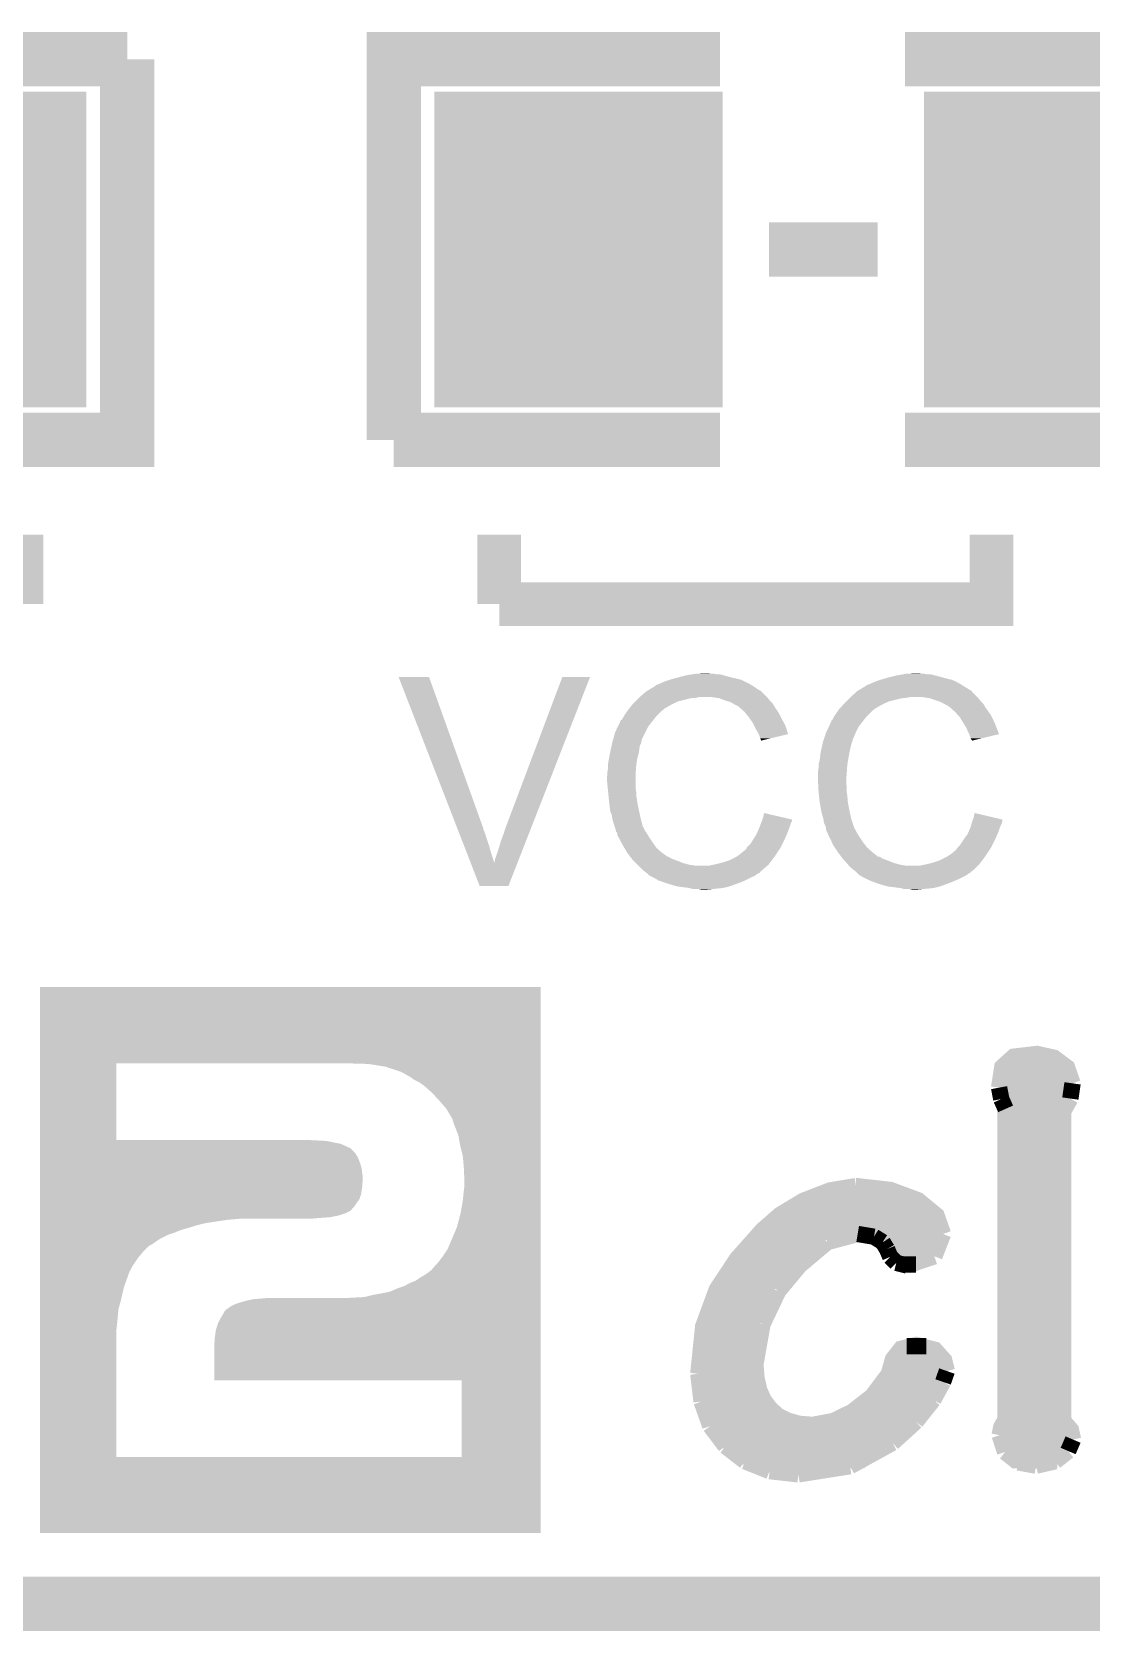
# Model space of a CAD drawing. Extents: x -1.4 to 24.3, y -3.9 to 24.9.
# Drawn here: x 10.12 to 15.07, y -3.94 to 3.53 of the extents above; entities that cross this region are included whole.
import ezdxf

# ---------------------------------------------------------------- set-up
doc = ezdxf.new("R2010")
doc.units = 0
doc.layers.get('0').update_dxf_attribs({"linetype": 'CONTINUOUS'})
for name, color, linetype in [('DAC2_CLICK_V100_GKO', 9, 'CONTINUOUS'), ('DAC2_CLICK_V100_GTO', 11, 'CONTINUOUS'), ('DAC2_CLICK_V100_GTS', 8, 'CONTINUOUS')]:
    doc.layers.add(name, color=color, linetype=linetype)

# ---------------------------------------------------------------- blocks, each defined once
blk = doc.blocks.new('RECTANGLE_28')
blk.add_solid([(0.6731, 0.7366), (0.6731, -0.7366), (-0.6731, 0.7366), (-0.6731, -0.7366)])

msp = doc.modelspace()

# ---------------------------------------------------------------- linework, layer by layer
at = {"layer": 'DAC2_CLICK_V100_GKO'}
for points, const_width in [([(-1.27, -3.81), (21.59, -3.81), (24.13, -1.27)], 0.254), ([(-1.27, -3.81), (21.59, -3.81)], 0.1524)]:
    msp.add_lwpolyline(points, dxfattribs=dict(at, const_width=const_width))
at = {"layer": 'DAC2_CLICK_V100_GTO'}
for points, const_width in [([(9.0424, 1.6256), (10.5664, 1.6256), (10.5664, 3.4036)], 0.254), ([(9.0424, 3.4036), (10.5664, 3.4036)], 0.254), ([(11.811, 1.6256), (11.811, 3.4036), (13.335, 3.4036)], 0.254), ([(14.1986, 3.4036), (15.7226, 3.4036)], 0.254), ([(13.5636, 2.5146), (14.0716, 2.5146)], 0.254), ([(11.811, 1.6256), (13.335, 1.6256)], 0.254), ([(14.1986, 1.6256), (15.7226, 1.6256)], 0.254), ([(10.07364, 0.85852), (10.07364, 1.18364)], 0.2032), ([(12.30376, 0.85852), (12.30376, 1.18364)], 0.2032), ([(12.30376, 0.85852), (14.60246, 0.85852), (14.60246, 1.18364)], 0.2032), ([(7.77494, 0.85852), (10.07364, 0.85852)], 0.2032), ([(14.63802, -1.39954), (14.65326, -1.30302), (14.7066, -1.25476), (14.81582, -1.24206), (14.89456, -1.25984), (14.95552, -1.30556), (14.98092, -1.37922)], 0.0762), ([(14.65072, -1.31064), (14.9606, -1.31064)], 0.0762), ([(14.97076, -1.45034), (14.98092, -1.37922)], 0.0762), ([(14.63802, -1.38684), (14.98092, -1.38684)], 0.0762), ([(14.63802, -1.39954), (14.64818, -1.45288)], 0.0762), ([(14.64818, -1.45288), (14.6685, -1.4986)], 0.0762), ([(14.93774, -1.50876), (14.97076, -1.45034)], 0.0762), ([(14.65326, -1.46304), (14.96314, -1.46304)], 0.0762), ([(14.6685, -2.94894), (14.6685, -1.4986)], 0.0762), ([(14.93774, -2.95656), (14.93774, -1.50876)], 0.0762), ([(14.6685, -1.53924), (14.93774, -1.53924)], 0.0762), ([(14.6685, -1.61544), (14.93774, -1.61544)], 0.0762), ([(14.6685, -1.69164), (14.93774, -1.69164)], 0.0762), ([(14.6685, -1.76784), (14.93774, -1.76784)], 0.0762), ([(13.2334, -2.73558), (13.25626, -2.5146), (13.31976, -2.34188), (13.41374, -2.19964), (13.53312, -2.06502), (13.6144, -1.9939), (13.72362, -1.92786), (13.84808, -1.8796), (13.97, -1.85928)], 0.0762), ([(13.97, -1.85928), (13.97254, -1.85928), (14.13002, -1.87706), (14.25956, -1.92532), (14.34592, -1.99644), (14.3764, -2.0828)], 0.0762), ([(14.6685, -1.84404), (14.93774, -1.84404)], 0.0762), ([(13.73886, -1.92024), (14.2494, -1.92024)], 0.0762), ([(14.6685, -1.92024), (14.93774, -1.92024)], 0.0762), ([(13.60932, -1.99644), (14.34592, -1.99644)], 0.0762), ([(14.6685, -1.99644), (14.93774, -1.99644)], 0.0762), ([(13.5255, -2.07264), (14.3764, -2.07264)], 0.0762), ([(13.70584, -2.23012), (13.83538, -2.1209)], 0.0762), ([(13.83538, -2.1209), (13.97762, -2.0828)], 0.0762), ([(13.97762, -2.0828), (14.05382, -2.0955)], 0.0762), ([(14.05382, -2.0955), (14.09446, -2.1209)], 0.0762), ([(14.09446, -2.1209), (14.11478, -2.15392)], 0.0762), ([(14.33576, -2.18694), (14.3764, -2.0828)], 0.0762), ([(14.6685, -2.07264), (14.93774, -2.07264)], 0.0762), ([(13.45438, -2.14884), (13.78966, -2.14884)], 0.0762), ([(14.11224, -2.14884), (14.3637, -2.14884)], 0.0762), ([(14.11478, -2.15392), (14.13002, -2.18948)], 0.0762), ([(14.13002, -2.18948), (14.15796, -2.21742)], 0.0762), ([(14.20876, -2.23012), (14.33576, -2.18694)], 0.0762), ([(14.6685, -2.14884), (14.93774, -2.14884)], 0.0762), ([(13.39342, -2.22504), (13.70838, -2.22504)], 0.0762), ([(13.60678, -2.3495), (13.70584, -2.23012)], 0.0762), ([(14.15796, -2.21742), (14.20876, -2.23012)], 0.0762), ([(14.18082, -2.22504), (14.2494, -2.22504)], 0.0762), ([(14.6685, -2.22504), (14.93774, -2.22504)], 0.0762), ([(13.34008, -2.30124), (13.6398, -2.30124)], 0.0762), ([(13.53312, -2.50444), (13.60678, -2.3495)], 0.0762), ([(14.6685, -2.30124), (14.93774, -2.30124)], 0.0762), ([(13.30198, -2.37744), (13.589, -2.37744)], 0.0762), ([(14.6685, -2.37744), (14.93774, -2.37744)], 0.0762), ([(13.2715, -2.45364), (13.5509, -2.45364)], 0.0762), ([(14.6685, -2.45364), (14.93774, -2.45364)], 0.0762), ([(13.25372, -2.52984), (13.52296, -2.52984)], 0.0762), ([(13.5001, -2.6924), (13.53312, -2.50444)], 0.0762), ([(14.6685, -2.52984), (14.93774, -2.52984)], 0.0762), ([(13.24102, -2.60604), (13.50772, -2.60604)], 0.0762), ([(13.5001, -2.6924), (13.50518, -2.7559), (13.51788, -2.81178), (13.5382, -2.8575), (13.56868, -2.89814), (13.60424, -2.93116), (13.64996, -2.95402), (13.7033, -2.96926), (13.7668, -2.97434), (13.86332, -2.95656), (13.95222, -2.91338), (14.0462, -2.83972), (14.1224, -2.73812), (14.14272, -2.667), (14.18082, -2.61874), (14.25194, -2.60096), (14.3383, -2.62382), (14.38148, -2.67208), (14.39418, -2.72288)], 0.0762), ([(14.20622, -2.60604), (14.29766, -2.60604)], 0.0762), ([(14.6685, -2.60604), (14.93774, -2.60604)], 0.0762), ([(13.2334, -2.68224), (13.5001, -2.68224)], 0.0762), ([(14.13764, -2.68224), (14.38656, -2.68224)], 0.0762), ([(14.3764, -2.77368), (14.39418, -2.72288)], 0.0762), ([(14.6685, -2.68224), (14.93774, -2.68224)], 0.0762), ([(13.2334, -2.73558), (13.24864, -2.86512)], 0.0762), ([(13.2334, -2.75844), (13.50518, -2.75844)], 0.0762), ([(14.11224, -2.75844), (14.38402, -2.75844)], 0.0762), ([(14.33068, -2.8575), (14.3764, -2.77368)], 0.0762), ([(14.6685, -2.75844), (14.93774, -2.75844)], 0.0762), ([(13.24102, -2.83464), (13.52804, -2.83464)], 0.0762), ([(13.24864, -2.86512), (13.28928, -2.97942)], 0.0762), ([(14.05128, -2.83464), (14.34338, -2.83464)], 0.0762), ([(14.2494, -2.9591), (14.33068, -2.8575)], 0.0762), ([(14.6685, -2.83464), (14.93774, -2.83464)], 0.0762), ([(13.26134, -2.91084), (13.58138, -2.91084)], 0.0762), ([(13.95476, -2.91084), (14.29004, -2.91084)], 0.0762), ([(14.64056, -3.0226), (14.64818, -2.9845), (14.6685, -2.94894)], 0.0762), ([(14.6685, -2.91084), (14.93774, -2.91084)], 0.0762), ([(13.28928, -2.97942), (13.3604, -3.0734)], 0.0762), ([(13.29436, -2.98704), (14.224, -2.98704)], 0.0762), ([(14.14018, -3.05816), (14.2494, -2.9591)], 0.0762), ([(14.64056, -3.0226), (14.66596, -3.10134)], 0.0762), ([(14.64818, -2.98704), (14.96822, -2.98704)], 0.0762), ([(14.93774, -2.95656), (14.9733, -2.9972), (14.98346, -3.04292)], 0.0762), ([(13.35024, -3.06324), (14.13256, -3.06324)], 0.0762), ([(13.3604, -3.0734), (13.45184, -3.14452)], 0.0762), ([(13.94206, -3.16738), (14.14018, -3.05816)], 0.0762), ([(14.64818, -3.06324), (14.98092, -3.06324)], 0.0762), ([(14.89964, -3.14452), (14.9606, -3.09626)], 0.0762), ([(14.9606, -3.09626), (14.98346, -3.04292)], 0.0762), ([(13.44422, -3.13944), (14.01064, -3.13944)], 0.0762), ([(13.45184, -3.14452), (13.56614, -3.19024)], 0.0762), ([(13.70076, -3.20548), (13.94206, -3.16738)], 0.0762), ([(14.66596, -3.10134), (14.72692, -3.1496)], 0.0762), ([(14.7066, -3.13944), (14.9098, -3.13944)], 0.0762), ([(14.72692, -3.1496), (14.81074, -3.16484)], 0.0762), ([(14.81074, -3.16484), (14.89964, -3.14452)], 0.0762), ([(13.56614, -3.19024), (13.70076, -3.20548)], 0.0762)]:
    msp.add_lwpolyline(points, dxfattribs=dict(at, const_width=const_width))
for points in [[(13.13688, 0.51562), (13.174978, 0.52578), (13.39088, 0.51562), (13.35278, 0.52578)], [(13.174978, 0.52578), (13.205458, 0.53086), (13.35278, 0.52578), (13.335004, 0.53086)], [(13.205458, 0.53086), (13.2207, 0.5334), (13.319762, 0.53086), (13.304522, 0.5334)], [(13.2207, 0.5334), (13.266418, 0.53594), (13.291822, 0.5334), (13.281662, 0.53594)], [(14.11986, 0.51562), (14.1605, 0.52578), (14.3764, 0.51562), (14.3383, 0.52578)], [(14.1605, 0.52578), (14.189286, 0.53086), (14.3383, 0.52578), (14.317982, 0.53086)], [(14.189286, 0.53086), (14.20368, 0.5334), (14.302742, 0.53086), (14.287502, 0.5334)], [(14.20368, 0.5334), (14.251938, 0.53594), (14.274802, 0.5334), (14.264642, 0.53594)], [(11.833896, 0.518144), (11.83389, 0.518158), (11.976104, 0.518144), (11.83389, 0.518158)], [(12.108846, -0.190504), (11.833896, 0.518144), (12.2301, -0.190504), (11.976104, 0.518144)], [(12.3317, -0.1905), (12.598404, 0.51813), (12.451106, -0.1905), (12.727928, 0.51813)], [(12.598404, 0.51813), (12.598416, 0.51816), (12.727928, 0.51813), (12.598416, 0.51816)], [(12.95908, 0.42418), (12.992102, 0.452122), (13.55344, 0.42418), (13.525498, 0.452122)], [(12.992102, 0.452122), (12.996328, 0.454658), (13.525498, 0.452122), (13.52296, 0.454658)], [(12.996328, 0.454658), (13.000562, 0.457198), (13.52296, 0.454658), (13.517884, 0.457198)], [(13.000562, 0.457198), (13.004788, 0.459734), (13.517884, 0.457198), (13.515346, 0.459734)], [(13.004788, 0.459734), (13.004798, 0.45974), (13.515346, 0.459734), (13.512804, 0.45974)], [(13.004798, 0.45974), (13.025964, 0.47244), (13.512804, 0.45974), (13.495018, 0.47244)], [(13.025964, 0.47244), (13.030202, 0.474982), (13.495018, 0.47244), (13.490952, 0.474982)], [(13.030202, 0.474982), (13.035284, 0.48006), (13.490952, 0.474982), (13.482826, 0.48006)], [(13.035284, 0.48006), (13.0429, 0.4826), (13.482826, 0.48006), (13.478762, 0.4826)], [(13.0429, 0.4826), (13.04798, 0.48514), (13.478762, 0.4826), (13.474698, 0.48514)], [(13.04798, 0.48514), (13.06068, 0.49022), (13.474698, 0.48514), (13.46454, 0.49022)], [(13.06068, 0.49022), (13.070842, 0.4953), (13.46454, 0.49022), (13.45438, 0.4953)], [(13.070842, 0.4953), (13.101324, 0.50546), (13.45438, 0.4953), (13.434062, 0.50546)], [(13.101324, 0.50546), (13.11656, 0.510538), (13.434062, 0.50546), (13.41248, 0.510538)], [(13.11656, 0.510538), (13.13688, 0.51562), (13.41248, 0.510538), (13.39088, 0.51562)], [(13.969534, 0.447038), (13.975082, 0.452122), (14.513562, 0.447038), (14.510172, 0.452122)], [(13.975082, 0.452122), (13.979304, 0.454656), (14.510172, 0.452122), (14.50848, 0.454656)], [(13.979304, 0.454656), (13.987782, 0.459742), (14.50848, 0.454656), (14.49832, 0.459742)], [(13.987782, 0.459742), (14.013182, 0.474982), (14.49832, 0.459742), (14.473936, 0.474982)], [(14.013182, 0.474982), (14.015724, 0.477522), (14.473936, 0.474982), (14.46987, 0.477522)], [(14.015724, 0.477522), (14.025882, 0.4826), (14.46987, 0.477522), (14.461746, 0.4826)], [(14.025882, 0.4826), (14.0335, 0.48514), (14.461746, 0.4826), (14.45768, 0.48514)], [(14.0335, 0.48514), (14.04366, 0.49022), (14.45768, 0.48514), (14.44879, 0.49022)], [(14.04366, 0.49022), (14.056358, 0.4953), (14.44879, 0.49022), (14.4399, 0.4953)], [(14.056358, 0.4953), (14.069058, 0.50038), (14.4399, 0.4953), (14.428472, 0.50038)], [(14.069058, 0.50038), (14.0843, 0.50546), (14.428472, 0.50038), (14.417042, 0.50546)], [(14.0843, 0.50546), (14.11986, 0.51562), (14.417042, 0.50546), (14.3764, 0.51562)], [(12.910358, 0.37084), (12.924904, 0.38862), (13.075916, 0.37084), (13.106402, 0.38862)], [(12.924904, 0.38862), (12.931138, 0.396238), (13.106402, 0.38862), (13.121636, 0.396238)], [(12.931138, 0.396238), (12.93876, 0.40386), (13.121636, 0.396238), (13.136878, 0.40386)], [(12.93876, 0.40386), (12.954, 0.4191), (13.136878, 0.40386), (13.19784, 0.4191)], [(12.954, 0.4191), (12.95654, 0.42164), (13.19784, 0.4191), (13.225778, 0.42164)], [(12.95654, 0.42164), (12.95908, 0.42418), (13.225778, 0.42164), (13.235938, 0.42418)], [(13.332458, 0.4191), (13.299438, 0.42418), (13.55852, 0.4191), (13.55344, 0.42418)], [(13.332464, 0.419098), (13.332458, 0.4191), (13.558522, 0.419098), (13.55852, 0.4191)], [(13.35786, 0.408938), (13.332464, 0.419098), (13.56665, 0.408938), (13.558522, 0.419098)], [(13.366324, 0.4064), (13.35786, 0.408938), (13.56868, 0.4064), (13.56665, 0.408938)], [(13.383258, 0.401322), (13.366324, 0.4064), (13.573758, 0.401322), (13.56868, 0.4064)], [(13.396602, 0.393698), (13.383258, 0.401322), (13.581382, 0.393698), (13.573758, 0.401322)], [(13.401042, 0.39116), (13.396602, 0.393698), (13.582834, 0.39116), (13.581382, 0.393698)], [(13.416278, 0.38354), (13.401042, 0.39116), (13.587186, 0.38354), (13.582834, 0.39116)], [(13.4239, 0.37846), (13.416278, 0.38354), (13.590088, 0.37846), (13.587186, 0.38354)], [(13.42644, 0.37592), (13.4239, 0.37846), (13.59154, 0.37592), (13.590088, 0.37846)], [(13.426444, 0.375918), (13.42644, 0.37592), (13.59154, 0.375918), (13.59154, 0.37592)], [(13.446444, 0.35814), (13.426444, 0.375918), (13.604242, 0.35814), (13.59154, 0.375918)], [(13.893566, 0.370838), (13.909732, 0.38862), (14.058898, 0.370838), (14.089382, 0.38862)], [(13.909732, 0.38862), (13.91666, 0.39624), (14.089382, 0.38862), (14.10589, 0.39624)], [(13.91666, 0.39624), (13.92428, 0.40386), (14.10589, 0.39624), (14.122398, 0.40386)], [(13.92428, 0.40386), (13.93952, 0.4191), (14.122398, 0.40386), (14.18336, 0.4191)], [(13.93952, 0.4191), (13.94206, 0.42164), (14.18336, 0.4191), (14.208762, 0.42164)], [(13.94206, 0.42164), (13.9446, 0.42418), (14.208762, 0.42164), (14.221458, 0.42418)], [(13.9446, 0.42418), (13.969534, 0.447038), (14.53642, 0.42418), (14.513562, 0.447038)], [(14.31544, 0.4191), (14.282418, 0.42418), (14.5415, 0.4191), (14.53642, 0.42418)], [(14.315446, 0.419098), (14.31544, 0.4191), (14.541502, 0.419098), (14.5415, 0.4191)], [(14.34338, 0.40894), (14.315446, 0.419098), (14.54963, 0.40894), (14.541502, 0.419098)], [(14.351, 0.4064), (14.34338, 0.40894), (14.55166, 0.4064), (14.54963, 0.40894)], [(14.366238, 0.40132), (14.351, 0.4064), (14.55674, 0.40132), (14.55166, 0.4064)], [(14.37958, 0.393698), (14.366238, 0.40132), (14.564362, 0.393698), (14.55674, 0.40132)], [(14.384022, 0.39116), (14.37958, 0.393698), (14.565814, 0.39116), (14.564362, 0.393698)], [(14.399258, 0.38354), (14.384022, 0.39116), (14.570166, 0.38354), (14.565814, 0.39116)], [(14.40688, 0.37846), (14.399258, 0.38354), (14.573068, 0.37846), (14.570166, 0.38354)], [(14.40942, 0.37592), (14.40688, 0.37846), (14.57452, 0.37592), (14.573068, 0.37846)], [(14.409424, 0.375918), (14.40942, 0.37592), (14.57452, 0.375918), (14.57452, 0.37592)], [(14.43228, 0.3556), (14.409424, 0.375918), (14.589034, 0.3556), (14.57452, 0.375918)], [(12.857928, 0.287018), (12.865102, 0.30226), (12.99972, 0.287018), (13.011574, 0.30226)], [(12.865102, 0.30226), (12.86764, 0.304806), (13.011574, 0.30226), (13.013554, 0.304806)], [(12.86764, 0.304806), (12.867642, 0.307342), (13.013554, 0.304806), (13.015526, 0.307342)], [(12.867642, 0.307342), (12.870184, 0.314962), (13.015526, 0.307342), (13.021454, 0.314962)], [(12.870184, 0.314962), (12.877802, 0.320046), (13.021454, 0.314962), (13.025408, 0.320046)], [(12.877802, 0.320046), (12.88288, 0.330198), (13.025408, 0.320046), (13.033304, 0.330198)], [(12.88288, 0.330198), (12.884402, 0.332738), (13.033304, 0.330198), (13.03528, 0.332738)], [(12.884402, 0.332738), (12.890498, 0.3429), (13.03528, 0.332738), (13.045442, 0.3429)], [(12.890498, 0.3429), (12.902942, 0.360678), (13.045442, 0.3429), (13.06322, 0.360678)], [(12.902942, 0.360678), (12.908276, 0.368296), (13.06322, 0.360678), (13.073372, 0.368296)], [(12.908276, 0.368296), (12.90828, 0.3683), (13.073372, 0.368296), (13.073372, 0.3683)], [(12.90828, 0.3683), (12.91034, 0.370818), (13.073372, 0.3683), (13.07338, 0.370818)], [(12.91034, 0.370818), (12.910358, 0.37084), (13.07338, 0.370818), (13.075916, 0.37084)], [(13.4493, 0.3556), (13.446444, 0.35814), (13.605694, 0.3556), (13.604242, 0.35814)], [(13.461492, 0.34036), (13.4493, 0.3556), (13.6144, 0.34036), (13.605694, 0.3556)], [(13.46962, 0.3302), (13.461492, 0.34036), (13.61948, 0.3302), (13.6144, 0.34036)], [(13.476732, 0.32004), (13.46962, 0.3302), (13.62456, 0.32004), (13.61948, 0.3302)], [(13.487398, 0.3048), (13.476732, 0.32004), (13.633028, 0.3048), (13.62456, 0.32004)], [(13.49121, 0.29718), (13.487398, 0.3048), (13.63726, 0.29718), (13.633028, 0.3048)], [(13.843446, 0.287018), (13.85062, 0.302264), (13.9827, 0.287018), (13.994558, 0.302264)], [(13.85062, 0.302264), (13.850626, 0.304806), (13.994558, 0.302264), (13.996534, 0.304806)], [(13.850626, 0.304806), (13.85316, 0.307344), (13.996534, 0.304806), (13.998508, 0.307344)], [(13.85316, 0.307344), (13.855704, 0.314962), (13.998508, 0.307344), (14.004434, 0.314962)], [(13.855704, 0.314962), (13.860782, 0.320044), (14.004434, 0.314962), (14.008386, 0.320044)], [(13.860782, 0.320044), (13.86586, 0.330198), (14.008386, 0.320044), (14.016284, 0.330198)], [(13.86586, 0.330198), (13.867382, 0.332738), (14.016284, 0.330198), (14.01826, 0.332738)], [(13.867382, 0.332738), (13.873478, 0.3429), (14.01826, 0.332738), (14.028422, 0.3429)], [(13.873478, 0.3429), (13.885924, 0.360678), (14.028422, 0.3429), (14.0462, 0.360678)], [(13.885924, 0.360678), (13.89126, 0.3683), (14.0462, 0.360678), (14.056358, 0.3683)], [(13.89126, 0.3683), (13.891262, 0.368302), (14.056358, 0.3683), (14.05636, 0.368302)], [(13.891262, 0.368302), (13.893566, 0.370838), (14.05636, 0.368302), (14.058898, 0.370838)], [(14.445998, 0.340358), (14.43228, 0.3556), (14.59992, 0.340358), (14.589034, 0.3556)], [(14.455138, 0.330202), (14.445998, 0.340358), (14.605, 0.330202), (14.59992, 0.340358)], [(14.461236, 0.32004), (14.455138, 0.330202), (14.61008, 0.32004), (14.605, 0.330202)], [(14.474952, 0.29718), (14.461236, 0.32004), (14.62024, 0.29718), (14.61008, 0.32004)], [(12.834194, 0.220976), (12.835606, 0.226056), (12.969238, 0.220976), (12.96924, 0.226056)], [(12.835606, 0.226056), (12.84478, 0.259082), (12.96924, 0.226056), (12.985752, 0.259082)], [(12.84478, 0.259082), (12.857928, 0.287018), (12.985752, 0.259082), (12.99972, 0.287018)], [(13.5001, 0.2794), (13.49121, 0.29718), (13.64393, 0.2794), (13.63726, 0.29718)], [(13.50151, 0.276862), (13.5001, 0.2794), (13.64488, 0.276862), (13.64393, 0.2794)], [(13.5128, 0.25654), (13.50151, 0.276862), (13.650956, 0.25654), (13.64488, 0.276862)], [(13.515344, 0.251454), (13.5128, 0.25654), (13.652476, 0.251454), (13.650956, 0.25654)], [(13.51788, 0.24638), (13.515344, 0.251454), (13.631314, 0.24638), (13.652476, 0.251454)], [(13.52296, 0.231142), (13.51788, 0.24638), (13.567764, 0.231142), (13.631314, 0.24638)], [(13.525498, 0.226064), (13.52296, 0.231142), (13.546586, 0.226064), (13.567764, 0.231142)], [(13.5255, 0.221008), (13.525498, 0.226064), (13.5255, 0.221008), (13.546586, 0.226064)], [(13.818446, 0.223514), (13.819292, 0.226056), (13.954754, 0.223514), (13.95476, 0.226056)], [(13.819292, 0.226056), (13.829452, 0.25654), (13.95476, 0.226056), (13.96746, 0.25654)], [(13.829452, 0.25654), (13.8303, 0.25908), (13.96746, 0.25654), (13.96873, 0.25908)], [(13.8303, 0.25908), (13.843446, 0.287018), (13.96873, 0.25908), (13.9827, 0.287018)], [(14.48562, 0.2794), (14.474952, 0.29718), (14.626908, 0.2794), (14.62024, 0.29718)], [(14.48675, 0.27686), (14.48562, 0.2794), (14.62786, 0.27686), (14.626908, 0.2794)], [(14.49578, 0.25654), (14.48675, 0.27686), (14.635966, 0.25654), (14.62786, 0.27686)], [(14.498324, 0.251454), (14.49578, 0.25654), (14.637994, 0.251454), (14.635966, 0.25654)], [(14.50086, 0.24638), (14.498324, 0.251454), (14.616832, 0.24638), (14.637994, 0.251454)], [(14.50594, 0.231142), (14.50086, 0.24638), (14.553282, 0.231142), (14.616832, 0.24638)], [(14.508478, 0.226064), (14.50594, 0.231142), (14.532104, 0.226064), (14.553282, 0.231142)], [(14.511014, 0.223526), (14.508478, 0.226064), (14.52152, 0.223526), (14.532104, 0.226064)], [(12.81668, 0.1397), (12.821918, 0.167638), (12.94892, 0.1397), (12.95654, 0.167638)], [(12.821918, 0.167638), (12.82192, 0.16764), (12.95654, 0.167638), (12.95654, 0.16764)], [(12.82192, 0.16764), (12.826998, 0.190498), (12.95654, 0.16764), (12.95908, 0.190498)], [(12.826998, 0.190498), (12.829256, 0.200658), (12.95908, 0.190498), (12.961618, 0.200658)], [(12.829256, 0.200658), (12.831514, 0.210816), (12.961618, 0.200658), (12.966698, 0.210816)], [(12.831514, 0.210816), (12.83208, 0.21336), (12.966698, 0.210816), (12.966698, 0.21336)], [(12.83208, 0.21336), (12.832784, 0.215896), (12.966698, 0.21336), (12.9667, 0.215896)], [(12.832784, 0.215896), (12.834194, 0.220976), (12.9667, 0.215896), (12.969238, 0.220976)], [(13.801406, 0.1397), (13.8049, 0.167638), (13.93444, 0.1397), (13.939518, 0.167638)], [(13.8049, 0.16764), (13.80998, 0.1905), (13.93952, 0.16764), (13.9446, 0.1905)], [(13.8049, 0.167638), (13.8049, 0.16764), (13.939518, 0.167638), (13.93952, 0.16764)], [(13.80998, 0.1905), (13.814496, 0.210818), (13.9446, 0.1905), (13.949678, 0.210818)], [(13.814496, 0.210818), (13.815062, 0.21336), (13.949678, 0.210818), (13.950948, 0.21336)], [(13.815062, 0.21336), (13.815906, 0.215896), (13.950948, 0.21336), (13.952218, 0.215896)], [(13.815906, 0.215896), (13.817598, 0.220974), (13.952218, 0.215896), (13.95222, 0.220974)], [(13.817598, 0.220974), (13.818446, 0.223514), (13.95222, 0.220974), (13.954754, 0.223514)], [(14.51102, 0.221008), (14.511014, 0.223526), (14.51102, 0.221008), (14.52152, 0.223526)], [(12.80922, 0.076202), (12.81176, 0.091442), (12.94148, 0.076202), (12.94257, 0.091442)], [(12.80922, 0.073662), (12.80922, 0.076202), (12.9413, 0.073662), (12.94148, 0.076202)], [(12.81176, 0.109222), (12.8143, 0.127), (12.94384, 0.109222), (12.946802, 0.127)], [(12.81176, 0.10922), (12.81176, 0.109222), (12.943838, 0.10922), (12.94384, 0.109222)], [(12.81176, 0.091442), (12.81176, 0.10922), (12.94257, 0.091442), (12.943838, 0.10922)], [(12.8143, 0.127), (12.81668, 0.1397), (12.946802, 0.127), (12.94892, 0.1397)], [(13.7922, 0.076202), (13.79474, 0.091442), (13.927, 0.076202), (13.92809, 0.091442)], [(13.7922, 0.038102), (13.7922, 0.076202), (13.92428, 0.038102), (13.927, 0.076202)], [(13.79474, 0.109224), (13.79982, 0.127002), (13.92936, 0.109224), (13.932322, 0.127002)], [(13.79474, 0.109222), (13.79474, 0.109224), (13.92936, 0.109222), (13.92936, 0.109224)], [(13.79474, 0.091442), (13.79474, 0.109222), (13.92809, 0.091442), (13.92936, 0.109222)], [(13.79982, 0.127002), (13.801406, 0.1397), (13.932322, 0.127002), (13.93444, 0.1397)], [(12.80668, 0.053342), (12.80922, 0.063502), (12.9413, 0.053342), (12.9413, 0.063502)], [(12.80668, 0.038098), (12.80668, 0.053342), (12.9413, 0.038098), (12.9413, 0.053342)], [(12.811, -0.005082), (12.80668, 0.038098), (12.9413, -0.005082), (12.9413, 0.038098)], [(12.80922, 0.063502), (12.80922, 0.073662), (12.9413, 0.063502), (12.9413, 0.073662)], [(13.7922, 0.0381), (13.7922, 0.038102), (13.924282, 0.0381), (13.92428, 0.038102)], [(13.793344, 0.015238), (13.7922, 0.0381), (13.924282, 0.015238), (13.924282, 0.0381)], [(13.793726, 0.007616), (13.793344, 0.015238), (13.92682, 0.007616), (13.924282, 0.015238)], [(13.79474, -0.0127), (13.793726, 0.007616), (13.92682, -0.0127), (13.92682, 0.007616)], [(12.812524, -0.020322), (12.811, -0.005082), (12.94384, -0.020322), (12.9413, -0.005082)], [(12.814048, -0.035562), (12.812524, -0.020322), (12.94384, -0.035562), (12.94384, -0.020322)], [(12.81684, -0.0635), (12.814048, -0.035562), (12.94814, -0.0635), (12.94384, -0.035562)], [(12.817438, -0.06858), (12.81684, -0.0635), (12.94892, -0.06858), (12.94814, -0.0635)], [(12.82192, -0.106678), (12.817438, -0.06858), (12.95654, -0.106678), (12.94892, -0.06858)], [(13.795504, -0.020322), (13.79474, -0.0127), (13.92682, -0.020322), (13.92682, -0.0127)], [(13.797026, -0.035558), (13.795504, -0.020322), (13.92936, -0.035558), (13.92682, -0.020322)], [(13.79982, -0.063502), (13.797026, -0.035558), (13.93151, -0.063502), (13.92936, -0.035558)], [(13.800718, -0.068582), (13.79982, -0.063502), (13.9319, -0.068582), (13.93151, -0.063502)], [(13.80744, -0.10668), (13.800718, -0.068582), (13.93952, -0.10668), (13.9319, -0.068582)], [(12.821922, -0.10668), (12.82192, -0.106678), (12.95654, -0.10668), (12.95654, -0.106678)], [(12.829538, -0.126996), (12.821922, -0.10668), (12.960894, -0.126996), (12.95654, -0.10668)], [(12.831718, -0.14224), (12.829538, -0.126996), (12.96416, -0.14224), (12.960894, -0.126996)], [(12.83208, -0.144778), (12.831718, -0.14224), (12.964838, -0.144778), (12.96416, -0.14224)], [(12.83716, -0.16256), (12.83208, -0.144778), (12.969582, -0.16256), (12.964838, -0.144778)], [(13.529942, -0.154944), (13.532794, -0.147338), (13.670278, -0.154944), (13.67028, -0.147338)], [(13.532794, -0.147338), (13.53566, -0.139698), (13.67028, -0.147338), (13.637832, -0.139698)], [(13.53566, -0.139698), (13.540762, -0.116844), (13.637832, -0.139698), (13.540762, -0.116844)], [(13.81252, -0.127), (13.80744, -0.10668), (13.943876, -0.127), (13.93952, -0.10668)], [(13.816876, -0.14224), (13.81252, -0.127), (13.947142, -0.14224), (13.943876, -0.127)], [(13.8176, -0.144778), (13.816876, -0.14224), (13.947988, -0.144778), (13.947142, -0.14224)], [(13.82014, -0.162556), (13.8176, -0.144778), (13.953914, -0.162556), (13.947988, -0.144778)], [(14.512924, -0.154942), (14.515774, -0.147338), (14.65326, -0.154942), (14.65326, -0.147338)], [(14.515774, -0.147338), (14.51864, -0.139698), (14.65326, -0.147338), (14.620812, -0.139698)], [(14.51864, -0.139698), (14.523742, -0.116844), (14.620812, -0.139698), (14.523742, -0.116844)], [(12.110818, -0.195586), (12.108846, -0.190504), (12.230106, -0.195586), (12.2301, -0.190504)], [(12.111802, -0.198124), (12.110818, -0.195586), (12.23264, -0.198124), (12.230106, -0.195586)], [(12.13841, -0.2667), (12.111802, -0.198124), (12.255498, -0.2667), (12.23264, -0.198124)], [(12.311378, -0.24892), (12.32154, -0.22098), (12.428286, -0.24892), (12.4392, -0.22098)], [(12.32154, -0.22098), (12.3317, -0.1905), (12.4392, -0.22098), (12.451106, -0.1905)], [(12.843088, -0.180342), (12.83716, -0.16256), (12.974324, -0.180342), (12.969582, -0.16256)], [(12.843936, -0.182884), (12.843088, -0.180342), (12.976862, -0.182884), (12.974324, -0.180342)], [(12.845628, -0.187962), (12.843936, -0.182884), (12.9794, -0.187962), (12.976862, -0.182884)], [(12.84732, -0.193042), (12.845628, -0.187962), (12.981096, -0.193042), (12.9794, -0.187962)], [(12.847956, -0.195584), (12.84732, -0.193042), (12.981942, -0.195584), (12.981096, -0.193042)], [(12.849858, -0.203198), (12.847956, -0.195584), (12.98702, -0.203198), (12.981942, -0.195584)], [(12.854936, -0.210814), (12.849858, -0.203198), (12.992096, -0.210814), (12.98702, -0.203198)], [(12.854938, -0.21082), (12.854936, -0.210814), (12.9921, -0.21082), (12.992096, -0.210814)], [(12.85494, -0.218436), (12.854938, -0.21082), (12.99686, -0.218436), (12.9921, -0.21082)], [(12.85748, -0.22352), (12.85494, -0.218436), (13.000038, -0.22352), (12.99686, -0.218436)], [(12.861516, -0.23114), (12.85748, -0.22352), (13.0048, -0.23114), (13.000038, -0.22352)], [(13.49756, -0.228602), (13.50518, -0.215898), (13.641612, -0.228602), (13.647056, -0.215898)], [(13.50518, -0.215898), (13.510622, -0.203198), (13.647056, -0.215898), (13.6525, -0.203198)], [(13.510622, -0.203198), (13.517154, -0.187958), (13.6525, -0.203198), (13.65758, -0.187958)], [(13.517154, -0.187958), (13.52042, -0.18034), (13.65758, -0.187958), (13.660626, -0.18034)], [(13.52042, -0.18034), (13.522324, -0.175262), (13.660626, -0.18034), (13.662658, -0.175262)], [(13.522324, -0.175262), (13.526132, -0.165102), (13.662658, -0.175262), (13.665198, -0.165102)], [(13.526132, -0.165102), (13.529942, -0.154944), (13.665198, -0.165102), (13.670278, -0.154944)], [(13.827758, -0.177798), (13.82014, -0.162556), (13.958992, -0.177798), (13.953914, -0.162556)], [(13.828184, -0.180344), (13.827758, -0.177798), (13.95984, -0.180344), (13.958992, -0.177798)], [(13.828608, -0.182884), (13.828184, -0.180344), (13.959842, -0.182884), (13.95984, -0.180344)], [(13.829454, -0.187962), (13.828608, -0.182884), (13.962382, -0.187962), (13.959842, -0.182884)], [(13.8303, -0.19304), (13.829454, -0.187962), (13.965768, -0.19304), (13.962382, -0.187962)], [(13.830936, -0.195582), (13.8303, -0.19304), (13.96746, -0.195582), (13.965768, -0.19304)], [(13.832838, -0.203198), (13.830936, -0.195582), (13.97127, -0.203198), (13.96746, -0.195582)], [(13.837918, -0.210816), (13.832838, -0.203198), (13.97508, -0.210816), (13.97127, -0.203198)], [(13.83792, -0.210818), (13.837918, -0.210816), (13.97508, -0.210818), (13.97508, -0.210816)], [(13.84046, -0.218438), (13.83792, -0.210818), (13.979844, -0.218438), (13.97508, -0.210818)], [(13.843, -0.22352), (13.84046, -0.218438), (13.983018, -0.22352), (13.979844, -0.218438)], [(13.846586, -0.23114), (13.843, -0.22352), (13.98778, -0.23114), (13.983018, -0.22352)], [(14.48054, -0.2286), (14.4907, -0.215898), (14.624594, -0.2286), (14.630036, -0.215898)], [(14.4907, -0.215898), (14.496142, -0.203198), (14.630036, -0.215898), (14.63548, -0.203198)], [(14.496142, -0.203198), (14.502674, -0.187958), (14.63548, -0.203198), (14.64056, -0.187958)], [(14.502674, -0.187958), (14.50594, -0.180338), (14.64056, -0.187958), (14.643608, -0.180338)], [(14.50594, -0.180338), (14.507208, -0.17526), (14.643608, -0.180338), (14.64564, -0.17526)], [(14.507208, -0.17526), (14.50975, -0.165102), (14.64564, -0.17526), (14.65072, -0.165102)], [(14.50975, -0.165102), (14.511022, -0.160018), (14.65072, -0.165102), (14.65199, -0.160018)], [(14.511022, -0.160018), (14.512924, -0.154942), (14.65199, -0.160018), (14.65326, -0.154942)], [(12.14925, -0.29464), (12.13841, -0.2667), (12.26312, -0.29464), (12.255498, -0.2667)], [(12.170878, -0.35038), (12.14925, -0.29464), (12.2809, -0.35038), (12.26312, -0.29464)], [(12.29614, -0.299722), (12.311378, -0.24892), (12.40844, -0.299722), (12.428286, -0.24892)], [(12.873618, -0.254), (12.861516, -0.23114), (13.02004, -0.254), (13.0048, -0.23114)], [(12.88034, -0.2667), (12.873618, -0.254), (13.028932, -0.2667), (13.02004, -0.254)], [(12.88796, -0.2794), (12.88034, -0.2667), (13.037822, -0.2794), (13.028932, -0.2667)], [(12.900152, -0.299718), (12.88796, -0.2794), (13.060678, -0.299718), (13.037822, -0.2794)], [(13.441686, -0.299706), (13.444226, -0.294638), (13.603402, -0.299706), (13.60678, -0.294638)], [(13.444226, -0.294638), (13.4493, -0.292098), (13.60678, -0.294638), (13.608474, -0.292098)], [(13.4493, -0.292098), (13.456922, -0.284476), (13.608474, -0.292098), (13.613554, -0.284476)], [(13.456922, -0.284476), (13.45946, -0.279402), (13.613554, -0.284476), (13.616938, -0.279402)], [(13.45946, -0.279402), (13.462004, -0.27432), (13.616938, -0.279402), (13.619478, -0.27432)], [(13.462004, -0.27432), (13.472162, -0.266698), (13.619478, -0.27432), (13.62329, -0.266698)], [(13.472162, -0.266698), (13.479782, -0.256538), (13.62329, -0.266698), (13.62837, -0.256538)], [(13.479782, -0.256538), (13.487398, -0.24384), (13.62837, -0.256538), (13.634718, -0.24384)], [(13.487398, -0.24384), (13.490784, -0.23876), (13.634718, -0.24384), (13.63726, -0.23876)], [(13.490784, -0.23876), (13.49756, -0.228602), (13.63726, -0.23876), (13.641612, -0.228602)], [(13.857344, -0.254), (13.846586, -0.23114), (14.00302, -0.254), (13.98778, -0.23114)], [(13.86332, -0.2667), (13.857344, -0.254), (14.01318, -0.2667), (14.00302, -0.254)], [(13.871788, -0.2794), (13.86332, -0.2667), (14.02334, -0.2794), (14.01318, -0.2667)], [(13.885332, -0.299718), (13.871788, -0.2794), (14.046198, -0.299718), (14.02334, -0.2794)], [(14.424666, -0.299714), (14.429744, -0.294638), (14.586376, -0.299714), (14.58976, -0.294638)], [(14.429744, -0.294638), (14.43482, -0.292096), (14.58976, -0.294638), (14.591454, -0.292096)], [(14.43482, -0.292096), (14.4399, -0.28448), (14.591454, -0.292096), (14.596532, -0.28448)], [(14.4399, -0.28448), (14.443708, -0.279402), (14.596532, -0.28448), (14.599918, -0.279402)], [(14.443708, -0.279402), (14.447522, -0.27432), (14.599918, -0.279402), (14.602458, -0.27432)], [(14.447522, -0.27432), (14.45514, -0.266698), (14.602458, -0.27432), (14.60627, -0.266698)], [(14.45514, -0.266698), (14.462762, -0.256538), (14.60627, -0.266698), (14.61135, -0.256538)], [(14.462762, -0.256538), (14.470378, -0.24384), (14.61135, -0.256538), (14.617698, -0.24384)], [(14.470378, -0.24384), (14.473764, -0.23876), (14.617698, -0.24384), (14.62024, -0.23876)], [(14.473764, -0.23876), (14.48054, -0.2286), (14.62024, -0.23876), (14.624594, -0.2286)], [(12.212316, -0.457186), (12.170878, -0.35038), (12.346928, -0.457186), (12.388652, -0.35038)], [(12.2809, -0.35038), (12.280902, -0.345436), (12.388652, -0.35038), (12.390582, -0.345436)], [(12.280902, -0.345436), (12.28344, -0.340356), (12.390582, -0.345436), (12.392568, -0.340356)], [(12.28344, -0.340356), (12.283442, -0.335278), (12.392568, -0.340356), (12.39455, -0.335278)], [(12.283442, -0.335278), (12.28852, -0.32004), (12.39455, -0.335278), (12.400504, -0.32004)], [(12.28852, -0.32004), (12.29614, -0.299722), (12.400504, -0.32004), (12.40844, -0.299722)], [(12.903198, -0.304798), (12.900152, -0.299718), (13.067664, -0.304798), (13.060678, -0.299718)], [(12.914924, -0.32004), (12.903198, -0.304798), (13.088624, -0.32004), (13.067664, -0.304798)], [(12.91493, -0.320046), (12.914924, -0.32004), (13.093706, -0.320046), (13.088624, -0.32004)], [(12.91688, -0.322582), (12.91493, -0.320046), (13.096244, -0.322582), (13.093706, -0.320046)], [(12.918834, -0.325122), (12.91688, -0.322582), (13.101322, -0.325122), (13.096244, -0.322582)], [(12.92274, -0.3302), (12.918834, -0.325122), (13.10894, -0.3302), (13.101322, -0.325122)], [(12.924694, -0.33274), (12.92274, -0.3302), (13.11656, -0.33274), (13.10894, -0.3302)], [(12.9286, -0.337818), (12.924694, -0.33274), (13.130102, -0.337818), (13.11656, -0.33274)], [(12.931142, -0.34036), (12.9286, -0.337818), (13.13688, -0.34036), (13.130102, -0.337818)], [(12.941304, -0.350522), (12.931142, -0.34036), (13.16228, -0.350522), (13.13688, -0.34036)], [(12.948922, -0.35814), (12.941304, -0.350522), (13.19022, -0.35814), (13.16228, -0.350522)], [(12.954002, -0.36322), (12.948922, -0.35814), (13.223242, -0.36322), (13.19022, -0.35814)], [(12.964162, -0.37338), (12.954002, -0.36322), (13.54328, -0.37338), (13.555134, -0.36322)], [(12.97432, -0.383538), (12.964162, -0.37338), (13.531672, -0.383538), (13.54328, -0.37338)], [(13.281662, -0.36322), (13.29182, -0.36068), (13.555134, -0.36322), (13.558098, -0.36068)], [(13.29182, -0.36068), (13.30451, -0.358142), (13.558098, -0.36068), (13.56106, -0.358142)], [(13.30451, -0.358142), (13.31722, -0.3556), (13.56106, -0.358142), (13.562966, -0.3556)], [(13.31722, -0.3556), (13.347698, -0.34798), (13.562966, -0.3556), (13.56868, -0.34798)], [(13.347698, -0.34798), (13.37818, -0.33782), (13.56868, -0.34798), (13.5763, -0.33782)], [(13.37818, -0.33782), (13.408662, -0.322578), (13.5763, -0.33782), (13.58773, -0.322578)], [(13.408662, -0.322578), (13.416278, -0.3175), (13.58773, -0.322578), (13.59154, -0.3175)], [(13.416278, -0.3175), (13.4239, -0.31242), (13.59154, -0.3175), (13.594926, -0.31242)], [(13.4239, -0.31242), (13.4366, -0.30226), (13.594926, -0.31242), (13.601698, -0.30226)], [(13.4366, -0.30226), (13.439146, -0.29972), (13.601698, -0.30226), (13.603392, -0.29972)], [(13.439146, -0.29972), (13.441686, -0.299706), (13.603392, -0.29972), (13.603402, -0.299706)], [(13.88872, -0.3048), (13.885332, -0.299718), (14.052552, -0.3048), (14.046198, -0.299718)], [(13.900444, -0.32004), (13.88872, -0.3048), (14.071606, -0.32004), (14.052552, -0.3048)], [(13.900446, -0.320042), (13.900444, -0.32004), (14.076684, -0.320042), (14.071606, -0.32004)], [(13.904354, -0.325122), (13.900446, -0.320042), (14.086842, -0.325122), (14.076684, -0.320042)], [(13.90826, -0.3302), (13.904354, -0.325122), (14.09446, -0.3302), (14.086842, -0.325122)], [(13.910214, -0.33274), (13.90826, -0.3302), (14.10208, -0.33274), (14.09446, -0.3302)], [(13.91412, -0.337818), (13.910214, -0.33274), (14.115622, -0.337818), (14.10208, -0.33274)], [(13.916662, -0.34036), (13.91412, -0.337818), (14.1224, -0.34036), (14.115622, -0.337818)], [(13.92682, -0.35052), (13.916662, -0.34036), (14.147796, -0.35052), (14.1224, -0.34036)], [(13.926822, -0.350522), (13.92682, -0.35052), (14.1478, -0.350522), (14.147796, -0.35052)], [(13.932916, -0.35814), (13.926822, -0.350522), (14.17574, -0.35814), (14.1478, -0.350522)], [(13.936978, -0.363218), (13.932916, -0.35814), (14.20621, -0.363218), (14.17574, -0.35814)], [(13.93698, -0.36322), (13.936978, -0.363218), (14.206222, -0.36322), (14.20621, -0.363218)], [(13.94714, -0.37338), (13.93698, -0.36322), (14.5288, -0.37338), (14.538958, -0.36322)], [(13.95984, -0.38354), (13.94714, -0.37338), (14.517184, -0.38354), (14.5288, -0.37338)], [(14.267182, -0.36322), (14.27734, -0.36068), (14.538958, -0.36322), (14.541498, -0.36068)], [(14.27734, -0.36068), (14.29004, -0.35814), (14.541498, -0.36068), (14.544038, -0.35814)], [(14.29004, -0.35814), (14.30274, -0.3556), (14.544038, -0.35814), (14.545942, -0.3556)], [(14.30274, -0.3556), (14.33068, -0.34798), (14.545942, -0.3556), (14.551658, -0.34798)], [(14.33068, -0.34798), (14.36116, -0.33782), (14.551658, -0.34798), (14.559278, -0.33782)], [(14.36116, -0.33782), (14.391642, -0.322578), (14.559278, -0.33782), (14.57071, -0.322578)], [(14.391642, -0.322578), (14.399254, -0.3175), (14.57071, -0.322578), (14.57452, -0.3175)], [(14.399254, -0.3175), (14.42212, -0.30225), (14.57452, -0.3175), (14.584686, -0.30225)], [(14.42212, -0.30225), (14.422142, -0.29972), (14.584686, -0.30225), (14.586372, -0.29972)], [(14.422142, -0.29972), (14.424666, -0.299714), (14.586372, -0.29972), (14.586376, -0.299714)], [(12.984486, -0.391164), (12.97432, -0.383538), (13.522958, -0.391164), (13.531672, -0.383538)], [(12.991254, -0.39624), (12.984486, -0.391164), (13.520412, -0.39624), (13.522958, -0.391164)], [(12.994638, -0.39878), (12.991254, -0.39624), (13.5128, -0.39878), (13.520412, -0.39624)], [(12.994642, -0.398782), (12.994638, -0.39878), (13.512796, -0.398782), (13.5128, -0.39878)], [(12.99972, -0.40386), (12.994642, -0.398782), (13.50518, -0.40386), (13.512796, -0.398782)], [(13.004794, -0.408934), (12.99972, -0.40386), (13.498414, -0.408934), (13.50518, -0.40386)], [(13.007334, -0.40894), (13.004794, -0.408934), (13.498406, -0.40894), (13.498414, -0.408934)], [(13.00988, -0.411478), (13.007334, -0.40894), (13.495022, -0.411478), (13.498406, -0.40894)], [(13.009884, -0.41148), (13.00988, -0.411478), (13.49502, -0.41148), (13.495022, -0.411478)], [(13.020042, -0.41656), (13.009884, -0.41148), (13.48232, -0.41656), (13.49502, -0.41148)], [(13.0302, -0.42164), (13.020042, -0.41656), (13.47216, -0.42164), (13.48232, -0.41656)], [(13.047978, -0.4318), (13.0302, -0.42164), (13.45184, -0.4318), (13.47216, -0.42164)], [(13.06957, -0.43942), (13.047978, -0.4318), (13.43406, -0.43942), (13.45184, -0.4318)], [(13.09116, -0.44704), (13.06957, -0.43942), (13.41374, -0.44704), (13.43406, -0.43942)], [(13.117068, -0.45466), (13.09116, -0.44704), (13.39342, -0.45466), (13.41374, -0.44704)], [(13.969998, -0.39116), (13.95984, -0.38354), (14.508474, -0.39116), (14.517184, -0.38354)], [(13.970014, -0.391174), (13.969998, -0.39116), (14.505934, -0.391174), (14.508474, -0.39116)], [(13.97508, -0.39624), (13.970014, -0.391174), (14.503392, -0.39624), (14.505934, -0.391174)], [(13.977624, -0.398784), (13.97508, -0.39624), (14.495778, -0.398784), (14.503392, -0.39624)], [(13.982702, -0.403862), (13.977624, -0.398784), (14.490698, -0.403862), (14.495778, -0.398784)], [(13.987774, -0.408934), (13.982702, -0.403862), (14.482242, -0.408934), (14.490698, -0.403862)], [(13.992838, -0.40894), (13.987774, -0.408934), (14.482232, -0.40894), (14.482242, -0.408934)], [(13.99286, -0.411466), (13.992838, -0.40894), (14.478022, -0.411466), (14.482232, -0.40894)], [(13.992888, -0.41148), (13.99286, -0.411466), (14.478, -0.41148), (14.478022, -0.411466)], [(14.018272, -0.42418), (13.992888, -0.41148), (14.4526, -0.42418), (14.478, -0.41148)], [(14.0335, -0.4318), (14.018272, -0.42418), (14.43482, -0.4318), (14.4526, -0.42418)], [(14.053818, -0.43942), (14.0335, -0.4318), (14.41704, -0.43942), (14.43482, -0.4318)], [(14.07414, -0.447042), (14.053818, -0.43942), (14.396714, -0.447042), (14.41704, -0.43942)], [(14.100046, -0.45466), (14.07414, -0.447042), (14.3764, -0.45466), (14.396714, -0.447042)], [(12.346924, -0.4572), (12.212316, -0.457186), (12.346924, -0.4572), (12.346928, -0.457186)], [(13.134338, -0.45974), (13.117068, -0.45466), (13.378178, -0.45974), (13.39342, -0.45466)], [(13.15466, -0.46228), (13.134338, -0.45974), (13.370558, -0.46228), (13.378178, -0.45974)], [(13.17498, -0.46482), (13.15466, -0.46228), (13.35786, -0.46482), (13.370558, -0.46228)], [(13.192758, -0.46736), (13.17498, -0.46482), (13.345162, -0.46736), (13.35786, -0.46482)], [(13.210536, -0.47244), (13.192758, -0.46736), (13.29436, -0.47244), (13.345162, -0.46736)], [(13.251178, -0.47498), (13.238478, -0.47244), (13.266422, -0.47498), (13.29436, -0.47244)], [(14.117318, -0.45974), (14.100046, -0.45466), (14.361158, -0.45974), (14.3764, -0.45466)], [(14.137638, -0.46228), (14.117318, -0.45974), (14.353538, -0.46228), (14.361158, -0.45974)], [(14.178278, -0.46736), (14.137638, -0.46228), (14.330678, -0.46736), (14.353538, -0.46228)], [(14.187168, -0.4699), (14.178278, -0.46736), (14.30528, -0.4699), (14.330678, -0.46736)], [(14.196056, -0.47244), (14.187168, -0.4699), (14.27734, -0.47244), (14.30528, -0.4699)], [(14.234158, -0.47498), (14.223998, -0.47244), (14.249402, -0.47498), (14.27734, -0.47244)], [(10.160018, -1.28524), (10.16002, -0.929662), (12.496796, -1.28524), (12.4968, -0.929662)], [(10.16002, -0.929662), (10.160022, -0.92964), (12.4968, -0.929662), (10.160022, -0.92964)], [(10.160014, -1.643358), (10.160018, -1.28524), (10.5156, -1.643358), (10.515622, -1.28524)], [(11.635738, -1.28778), (11.60526, -1.28524), (12.496796, -1.28778), (12.496796, -1.28524)], [(11.70432, -1.29032), (11.66876, -1.28778), (12.496796, -1.29032), (12.496796, -1.28778)], [(11.765282, -1.30048), (11.70432, -1.29032), (12.496796, -1.30048), (12.496796, -1.29032)], [(11.777982, -1.303022), (11.767822, -1.30048), (12.496796, -1.303022), (12.496796, -1.30048)], [(11.79068, -1.308102), (11.777982, -1.303022), (12.496796, -1.308102), (12.496796, -1.303022)], [(11.80846, -1.31318), (11.79068, -1.308102), (12.496796, -1.31318), (12.496796, -1.308102)], [(11.846562, -1.32588), (11.80846, -1.31318), (12.496796, -1.32588), (12.496796, -1.31318)], [(11.882126, -1.3462), (11.846562, -1.32588), (12.496796, -1.3462), (12.496796, -1.32588)], [(11.884666, -1.346206), (11.882126, -1.3462), (12.496796, -1.346206), (12.496796, -1.3462)], [(11.8872, -1.34874), (11.884666, -1.346206), (12.496796, -1.34874), (12.496796, -1.346206)], [(11.904982, -1.36144), (11.8872, -1.34874), (12.496796, -1.36144), (12.496796, -1.34874)], [(11.93038, -1.374142), (11.904982, -1.36144), (12.496796, -1.374142), (12.496796, -1.36144)], [(11.96086, -1.397), (11.93038, -1.374142), (12.496794, -1.397), (12.496796, -1.374142)], [(11.99134, -1.42494), (11.96086, -1.397), (12.496794, -1.42494), (12.496794, -1.397)], [(12.02436, -1.4605), (11.99134, -1.42494), (12.496794, -1.4605), (12.496794, -1.42494)], [(12.057382, -1.498602), (12.02436, -1.4605), (12.496794, -1.498602), (12.496794, -1.4605)], [(12.08278, -1.54178), (12.057382, -1.498602), (12.496794, -1.54178), (12.496794, -1.498602)], [(12.085322, -1.546862), (12.08278, -1.54178), (12.496794, -1.546862), (12.496794, -1.54178)], [(12.0904, -1.564642), (12.085322, -1.546862), (12.496794, -1.564642), (12.496794, -1.546862)], [(12.10056, -1.59004), (12.0904, -1.564642), (12.496794, -1.59004), (12.496794, -1.564642)], [(12.11326, -1.623062), (12.10056, -1.59004), (12.496794, -1.623062), (12.496794, -1.59004)], [(12.12088, -1.66624), (12.11326, -1.623062), (12.496792, -1.66624), (12.496794, -1.623062)], [(10.160014, -1.64338), (10.160014, -1.643358), (11.39698, -1.64338), (10.5156, -1.643358)], [(10.160014, -1.64592), (10.160014, -1.64338), (11.45286, -1.64592), (11.39698, -1.64338)], [(10.160014, -1.64846), (10.160014, -1.64592), (11.49858, -1.64846), (11.45286, -1.64592)], [(10.160014, -1.65608), (10.160014, -1.64846), (11.53414, -1.65608), (11.49858, -1.64846)], [(10.160014, -1.66116), (10.160014, -1.65608), (11.562078, -1.66116), (11.53414, -1.65608)], [(10.160014, -1.67132), (10.160014, -1.66116), (11.58494, -1.67132), (11.562078, -1.66116)], [(10.160014, -1.67894), (10.160014, -1.67132), (11.60018, -1.67894), (11.58494, -1.67132)], [(10.160014, -1.68148), (10.160014, -1.67894), (11.607796, -1.68148), (11.60018, -1.67894)], [(10.160014, -1.704338), (10.160014, -1.68148), (11.630658, -1.704338), (11.607796, -1.68148)], [(10.160014, -1.72466), (10.160014, -1.704338), (11.643358, -1.72466), (11.630658, -1.704338)], [(12.13358, -1.717042), (12.12088, -1.66624), (12.496792, -1.717042), (12.496792, -1.66624)], [(12.13866, -1.77546), (12.13358, -1.717042), (12.496792, -1.77546), (12.496792, -1.717042)], [(10.160014, -1.75006), (10.160014, -1.72466), (11.653522, -1.75006), (11.643358, -1.72466)], [(10.160014, -1.775458), (10.160014, -1.75006), (11.66114, -1.775458), (11.653522, -1.75006)], [(10.160014, -1.8161), (10.160014, -1.775458), (11.66622, -1.8161), (11.66114, -1.775458)], [(12.1412, -1.83642), (12.13866, -1.77546), (12.496792, -1.83642), (12.496792, -1.77546)], [(10.160012, -1.864362), (10.160014, -1.831342), (11.66368, -1.864362), (11.66622, -1.831342)], [(10.160012, -1.89738), (10.160012, -1.864362), (11.6586, -1.89738), (11.66368, -1.864362)], [(10.160014, -1.831342), (10.160014, -1.8161), (11.66622, -1.831342), (11.66622, -1.8161)], [(12.13866, -1.8796), (12.1412, -1.86182), (12.49679, -1.8796), (12.49679, -1.86182)], [(12.1412, -1.86182), (12.1412, -1.83642), (12.49679, -1.86182), (12.496792, -1.83642)], [(10.160012, -1.920238), (10.160012, -1.89738), (11.65098, -1.920238), (11.6586, -1.89738)], [(10.160012, -1.93802), (10.160012, -1.920238), (11.63828, -1.93802), (11.65098, -1.920238)], [(10.160012, -1.95326), (10.160012, -1.93802), (11.62812, -1.95326), (11.63828, -1.93802)], [(12.12342, -1.98628), (12.13358, -1.92786), (12.49679, -1.98628), (12.49679, -1.92786)], [(12.13358, -1.92786), (12.13612, -1.90246), (12.49679, -1.92786), (12.49679, -1.90246)], [(12.13612, -1.90246), (12.13866, -1.8796), (12.49679, -1.90246), (12.49679, -1.8796)], [(10.160012, -1.963418), (10.160012, -1.95326), (11.617962, -1.963418), (11.62812, -1.95326)], [(10.160012, -1.97104), (10.160012, -1.963418), (11.61288, -1.97104), (11.617962, -1.963418)], [(10.160012, -1.973578), (10.160012, -1.97104), (11.61034, -1.973578), (11.61288, -1.97104)], [(10.160012, -1.98628), (10.160012, -1.973578), (11.58494, -1.98628), (11.61034, -1.973578)], [(10.160012, -1.996438), (10.160012, -1.98628), (11.55446, -1.996438), (11.58494, -1.98628)], [(10.160012, -2.00406), (10.160012, -1.996438), (11.516362, -2.00406), (11.55446, -1.996438)], [(10.160012, -2.00914), (10.160012, -2.00406), (11.45032, -2.00914), (11.516362, -2.00406)], [(10.160012, -2.01168), (10.160012, -2.00914), (11.42238, -2.01168), (11.45032, -2.00914)], [(10.160012, -2.01676), (10.160012, -2.01168), (11.03376, -2.01676), (11.092178, -2.01168)], [(12.10564, -2.052322), (12.12342, -1.98628), (12.49679, -2.052322), (12.49679, -1.98628)], [(10.16001, -2.10058), (10.160012, -2.08788), (10.72896, -2.10058), (10.754362, -2.08788)], [(10.160012, -2.032), (10.160012, -2.01676), (10.93216, -2.032), (11.03376, -2.01676)], [(10.160012, -2.04216), (10.160012, -2.032), (10.89152, -2.04216), (10.93216, -2.032)], [(10.160012, -2.05486), (10.160012, -2.04216), (10.85088, -2.05486), (10.89152, -2.04216)], [(10.160012, -2.065018), (10.160012, -2.05486), (10.81532, -2.065018), (10.85088, -2.05486)], [(10.160012, -2.07772), (10.160012, -2.065018), (10.784838, -2.07772), (10.81532, -2.065018)], [(10.160012, -2.08788), (10.160012, -2.07772), (10.754362, -2.08788), (10.784838, -2.07772)], [(12.0777, -2.11836), (12.10564, -2.052322), (12.496788, -2.11836), (12.49679, -2.052322)], [(10.16001, -2.110738), (10.16001, -2.10058), (10.71118, -2.110738), (10.72896, -2.10058)], [(10.16001, -2.12344), (10.16001, -2.110738), (10.6934, -2.12344), (10.71118, -2.110738)], [(10.16001, -2.131058), (10.16001, -2.12344), (10.68324, -2.131058), (10.6934, -2.12344)], [(10.16001, -2.138678), (10.16001, -2.131058), (10.668004, -2.138678), (10.68324, -2.131058)], [(10.16001, -2.166622), (10.16001, -2.138678), (10.640058, -2.166622), (10.668004, -2.138678)], [(12.04214, -2.1844), (12.062458, -2.153922), (12.496788, -2.1844), (12.496788, -2.153922)], [(12.062458, -2.153922), (12.0777, -2.11836), (12.496788, -2.153922), (12.496788, -2.11836)], [(10.16001, -2.19456), (10.16001, -2.166622), (10.6172, -2.19456), (10.640058, -2.166622)], [(10.16001, -2.227578), (10.16001, -2.19456), (10.594342, -2.227578), (10.6172, -2.19456)], [(10.16001, -2.260598), (10.16001, -2.227578), (10.57656, -2.260598), (10.594342, -2.227578)], [(11.99388, -2.24282), (12.01928, -2.21488), (12.496788, -2.24282), (12.496788, -2.21488)], [(12.01928, -2.21488), (12.04214, -2.1844), (12.496788, -2.21488), (12.496788, -2.1844)], [(10.160008, -2.33172), (10.16001, -2.260598), (10.551162, -2.33172), (10.57656, -2.260598)], [(11.859258, -2.32664), (11.887198, -2.3114), (12.496786, -2.32664), (12.496788, -2.3114)], [(11.887198, -2.3114), (11.9126, -2.30124), (12.496788, -2.3114), (12.496788, -2.30124)], [(11.9126, -2.30124), (11.93546, -2.286), (12.496788, -2.30124), (12.496788, -2.286)], [(11.93546, -2.286), (11.953242, -2.275838), (12.496788, -2.286), (12.496788, -2.275838)], [(11.953242, -2.275838), (11.96848, -2.26568), (12.496788, -2.275838), (12.496788, -2.26568)], [(11.96848, -2.26568), (11.98118, -2.25552), (12.496788, -2.26568), (12.496788, -2.25552)], [(11.98118, -2.25552), (11.988796, -2.25044), (12.496788, -2.25552), (12.496788, -2.25044)], [(11.988796, -2.25044), (11.991338, -2.245364), (12.496788, -2.25044), (12.496788, -2.245364)], [(11.991338, -2.245364), (11.99388, -2.24282), (12.496788, -2.245364), (12.496788, -2.24282)], [(10.160008, -2.397762), (10.160008, -2.33172), (10.53592, -2.397762), (10.551162, -2.33172)], [(11.12012, -2.39522), (11.15314, -2.3876), (12.496786, -2.39522), (12.496786, -2.3876)], [(11.15314, -2.3876), (11.18362, -2.38506), (12.496786, -2.3876), (12.496786, -2.38506)], [(11.18362, -2.38506), (11.21156, -2.38252), (12.496786, -2.38506), (12.496786, -2.38252)], [(11.57478, -2.38252), (11.62558, -2.37998), (12.496786, -2.38252), (12.496786, -2.37998)], [(11.62558, -2.37998), (11.67384, -2.37744), (12.496786, -2.37998), (12.496786, -2.37744)], [(11.67384, -2.37744), (11.71448, -2.36728), (12.496786, -2.37744), (12.496786, -2.36728)], [(11.71448, -2.36728), (11.75766, -2.35966), (12.496786, -2.36728), (12.496786, -2.35966)], [(11.75766, -2.35966), (11.793218, -2.35204), (12.496786, -2.35966), (12.496786, -2.35204)], [(11.793218, -2.35204), (11.828782, -2.3368), (12.496786, -2.35204), (12.496786, -2.3368)], [(11.828782, -2.3368), (11.859258, -2.32664), (12.496786, -2.3368), (12.496786, -2.32664)], [(10.160008, -2.433318), (10.160008, -2.397762), (10.52576, -2.433318), (10.53592, -2.397762)], [(10.160008, -2.4638), (10.160008, -2.433318), (10.52322, -2.4638), (10.52576, -2.433318)], [(10.160008, -2.5146), (10.160008, -2.4638), (10.51814, -2.5146), (10.52322, -2.4638)], [(11.000742, -2.47904), (11.01344, -2.458718), (12.496786, -2.47904), (12.496786, -2.458718)], [(11.01344, -2.458718), (11.021058, -2.443484), (12.496786, -2.458718), (12.496786, -2.443484)], [(11.021058, -2.443484), (11.028678, -2.435862), (12.496786, -2.443484), (12.496786, -2.435862)], [(11.028678, -2.435862), (11.054078, -2.418082), (12.496786, -2.435862), (12.496786, -2.418082)], [(11.054078, -2.418082), (11.084558, -2.40538), (12.496786, -2.418082), (12.496786, -2.40538)], [(11.084558, -2.40538), (11.12012, -2.39522), (12.496786, -2.40538), (12.496786, -2.39522)], [(10.160002, -3.124178), (10.160008, -2.53492), (10.5156, -3.124178), (10.5156, -2.53492)], [(10.160008, -2.53492), (10.160008, -2.5146), (10.5156, -2.53492), (10.51814, -2.5146)], [(10.97534, -2.56794), (10.98042, -2.532382), (12.496784, -2.56794), (12.496786, -2.532382)], [(10.98042, -2.532382), (10.990578, -2.499362), (12.496786, -2.532382), (12.496786, -2.499362)], [(10.990578, -2.499362), (11.000742, -2.47904), (12.496786, -2.499362), (12.496786, -2.47904)], [(10.9728, -2.613658), (10.97534, -2.56794), (12.496784, -2.613658), (12.496784, -2.56794)], [(10.972822, -2.76606), (10.9728, -2.613658), (12.496784, -2.76606), (12.496784, -2.613658)], [(12.1285, -2.766082), (10.972822, -2.76606), (12.496784, -2.766082), (12.496784, -2.76606)], [(12.128478, -3.1242), (12.1285, -2.766082), (12.49678, -3.1242), (12.496784, -2.766082)], [(10.16, -3.479778), (10.160002, -3.1242), (12.496778, -3.479778), (12.49678, -3.1242)], [(10.160002, -3.1242), (10.160002, -3.124178), (12.128478, -3.1242), (10.5156, -3.124178)], [(12.496778, -3.4798), (10.16, -3.479778), (12.496778, -3.4798), (12.496778, -3.479778)]]:
    msp.add_solid(points, dxfattribs=at)

# ---------------------------------------------------------------- block references
at = {"layer": 'DAC2_CLICK_V100_GTS'}
for p in [(9.7028, 2.5146), (12.6746, 2.5146), (14.9606, 2.5146)]:
    msp.add_blockref('RECTANGLE_28', p, dxfattribs=at)

doc.saveas('drawing.dxf')
